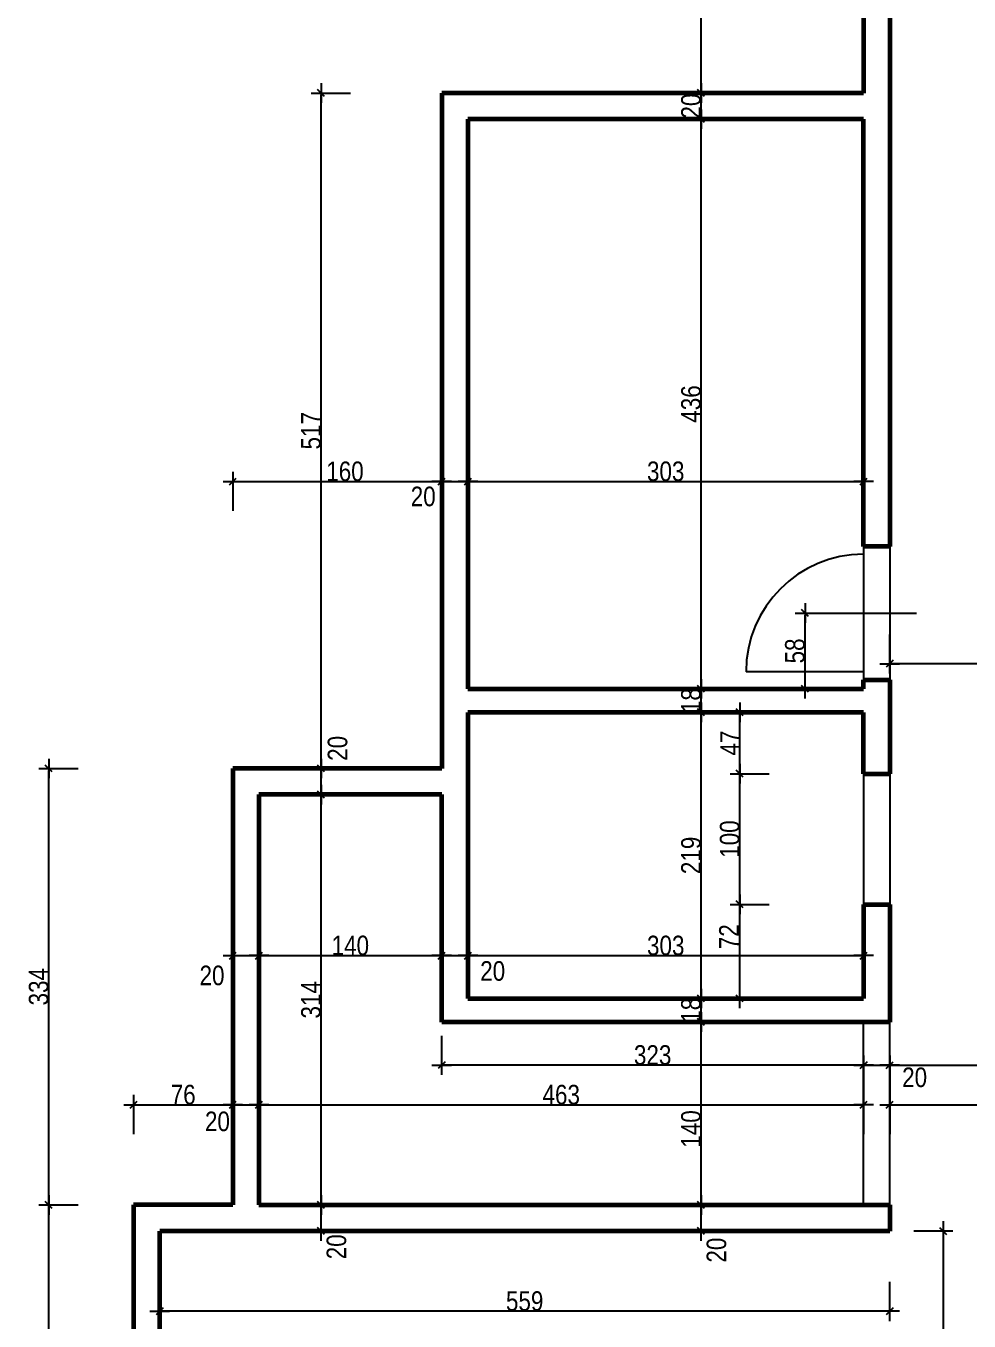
# Model space of a CAD drawing. Header units: centimetres. Extents: x 16433 to 114398, y -50094 to -12305.
# Drawn here: x 39320 to 40043, y -40593 to -39602 of the extents above; entities that cross this region are included whole.
import ezdxf

# ---------------------------------------------------------------- set-up
doc = ezdxf.new("R2010")
doc.units = ezdxf.units.CM
doc.header["$LTSCALE"] = 0.5
doc.layers.get('DEFPOINTS').update_dxf_attribs({"linetype": 'CONTINUOUS'})
for name, color, linetype in [('01_cote_gen', 4, 'CONTINUOUS'), ('01_linteaux', 2, 'CONTINUOUS'), ('AA_COTES', 2, 'CONTINUOUS')]:
    doc.layers.add(name, color=color, linetype=linetype)
doc.layers.add('01_murs_coup', color=5, linetype='CONTINUOUS', lineweight=60)
doc.styles.add('STYLE2', font='ARIALN.TTF')
doc.dimstyles.new('JB50', dxfattribs={"dimscale": 0.1, "dimtxt": 150, "dimasz": 15, "dimexe": 0.1, "dimexo": 0.1, "dimgap": 0.09, "dimtad": 1, "dimdec": 1, "dimdsep": 46, "dimtxsty": 'STYLE2', "dimblk1": 'BOND_G', "dimblk2": 'BOND_D', "dimsah": 1, "dimcen": 1.5, "dimdle": 0.01, "dimse1": 1, "dimse2": 1, "dimclrd": 4, "dimclre": 2, "dimclrt": 6, "dimazin": 2, "dimtfac": 2.333333, "dimtdec": 1, "dimtix": 1, "dimtmove": 2, "dimatfit": 3, "dimldrblk": 'BOND_G', "dimfxl": 1, "dimtolj": 1, "dimtzin": 0, "dimarcsym": 0})

# ---------------------------------------------------------------- blocks, each defined once
blk = doc.blocks.new('BOND_G')
at = {"layer": 'AA_COTES', "color": 0}
for p, q in [((0, -5), (0, 15)), ((5, 0), (-5, 0)), ((1.77, 1.77), (-1.77, -1.77))]:
    blk.add_line(p, q, dxfattribs=at)
blk = doc.blocks.new('BOND_D')
at = {"layer": 'AA_COTES', "color": 0}
for p, q in [((5, 0), (-5, 0)), ((-1.77, -1.77), (1.77, 1.77)), ((0, 5), (0, -15))]:
    blk.add_line(p, q, dxfattribs=at)
blk = doc.blocks.new('*D2881')
at = {"layer": '01_cote_gen', "color": 4, "lineweight": -2, "transparency": 16777216}
blk.add_line((39640.39, -39950.84), (39657.39, -39950.84), dxfattribs=at)
at = {"layer": 'DEFPOINTS', "color": 0}
for p in [(39638.89, -39944.91), (39658.89, -39944.91), (39658.89, -39950.84)]:
    blk.add_point(p, dxfattribs=at)
at = {"layer": '01_cote_gen', "color": 4, "lineweight": -2, "transparency": 16777216, "xscale": 1.5, "yscale": 1.5, "zscale": 1.5, "rotation": 180}
blk.add_blockref('BOND_G', (39638.89, -39950.84), dxfattribs=at)
at = {"layer": '01_cote_gen', "color": 4, "lineweight": -2, "transparency": 16777216, "xscale": 1.5, "yscale": 1.5, "zscale": 1.5}
blk.add_blockref('BOND_D', (39658.89, -39950.84), dxfattribs=at)
at = {"layer": '01_cote_gen', "color": 6, "transparency": 16777216, "insert": (39624.69, -39962.42), "char_height": 15, "attachment_point": 5, "style": 'STYLE2'}
blk.add_mtext('\\A1;20', dxfattribs=at)
blk = doc.blocks.new('*D2882')
at = {"layer": '01_cote_gen', "color": 4, "lineweight": -2, "transparency": 16777216}
blk.add_line((39660.39, -39950.84), (39960.39, -39950.84), dxfattribs=at)
at = {"layer": 'DEFPOINTS', "color": 0}
for p in [(39961.89, -39950.84), (39658.89, -39958.34), (39961.89, -39958.34)]:
    blk.add_point(p, dxfattribs=at)
at = {"layer": '01_cote_gen', "color": 4, "lineweight": -2, "transparency": 16777216, "xscale": 1.5, "yscale": 1.5, "zscale": 1.5, "rotation": 180}
blk.add_blockref('BOND_G', (39658.89, -39950.84), dxfattribs=at)
at = {"layer": '01_cote_gen', "color": 4, "lineweight": -2, "transparency": 16777216, "xscale": 1.5, "yscale": 1.5, "zscale": 1.5}
blk.add_blockref('BOND_D', (39961.89, -39950.84), dxfattribs=at)
at = {"layer": '01_cote_gen', "color": 6, "transparency": 16777216, "insert": (39810.39, -39943.17), "char_height": 15, "attachment_point": 5, "style": 'STYLE2'}
blk.add_mtext('\\A1;303', dxfattribs=at)
blk = doc.blocks.new('*D2883')
at = {"layer": '01_cote_gen', "color": 4, "lineweight": -2, "transparency": 16777216}
blk.add_line((39480.39, -39950.84), (39637.39, -39950.84), dxfattribs=at)
at = {"layer": 'DEFPOINTS', "color": 0}
for p in [(39638.89, -39950.84), (39478.89, -40170.53), (39638.89, -40170.53)]:
    blk.add_point(p, dxfattribs=at)
at = {"layer": '01_cote_gen', "color": 4, "lineweight": -2, "transparency": 16777216, "xscale": 1.5, "yscale": 1.5, "zscale": 1.5, "rotation": 180}
blk.add_blockref('BOND_G', (39478.89, -39950.84), dxfattribs=at)
at = {"layer": '01_cote_gen', "color": 4, "lineweight": -2, "transparency": 16777216, "xscale": 1.5, "yscale": 1.5, "zscale": 1.5}
blk.add_blockref('BOND_D', (39638.89, -39950.84), dxfattribs=at)
at = {"layer": '01_cote_gen', "color": 6, "transparency": 16777216, "insert": (39564.78, -39943.17), "char_height": 15, "attachment_point": 5, "style": 'STYLE2'}
blk.add_mtext('\\A1;160', dxfattribs=at)
blk = doc.blocks.new('*D2884')
at = {"layer": '01_cote_gen', "color": 4, "lineweight": -2, "transparency": 16777216}
blk.add_line((39917.04, -40108.04), (39917.04, -40053.04), dxfattribs=at)
at = {"layer": 'DEFPOINTS', "color": 0}
for p in [(39917.04, -40051.54), (39940.25, -40051.54), (39940.25, -40109.54)]:
    blk.add_point(p, dxfattribs=at)
at = {"layer": '01_cote_gen', "color": 4, "lineweight": -2, "transparency": 16777216, "xscale": 1.5, "yscale": 1.5, "zscale": 1.5}
for name, p, rotation in [('BOND_D', (39917.04, -40051.54), 90), ('BOND_G', (39917.04, -40109.54), 270)]:
    blk.add_blockref(name, p, dxfattribs=dict(at, rotation=rotation))
at = {"layer": '01_cote_gen', "color": 6, "transparency": 16777216, "insert": (39909.37, -40080.54), "char_height": 15, "attachment_point": 5, "rotation": 90, "style": 'STYLE2'}
blk.add_mtext('\\A1;58', dxfattribs=at)
blk = doc.blocks.new('*D2885')
at = {"layer": '01_cote_gen', "color": 4, "lineweight": -2, "transparency": 16777216}
blk.add_line((39404.39, -40427.9), (39477.39, -40427.9), dxfattribs=at)
at = {"layer": 'DEFPOINTS', "color": 0}
for p in [(39478.89, -40427.9), (39478.89, -40453.63), (39402.89, -40484.5)]:
    blk.add_point(p, dxfattribs=at)
at = {"layer": '01_cote_gen', "color": 4, "lineweight": -2, "transparency": 16777216, "xscale": 1.5, "yscale": 1.5, "zscale": 1.5, "rotation": 180}
blk.add_blockref('BOND_G', (39402.89, -40427.9), dxfattribs=at)
at = {"layer": '01_cote_gen', "color": 4, "lineweight": -2, "transparency": 16777216, "xscale": 1.5, "yscale": 1.5, "zscale": 1.5}
blk.add_blockref('BOND_D', (39478.89, -40427.9), dxfattribs=at)
at = {"layer": '01_cote_gen', "color": 6, "transparency": 16777216, "insert": (39440.89, -40420.23), "char_height": 15, "attachment_point": 5, "style": 'STYLE2'}
blk.add_mtext('\\A1;76', dxfattribs=at)
blk = doc.blocks.new('*D2886')
at = {"layer": '01_cote_gen', "color": 4, "lineweight": -2, "transparency": 16777216}
blk.add_line((39480.39, -40427.9), (39497.39, -40427.9), dxfattribs=at)
at = {"layer": 'DEFPOINTS', "color": 0}
for p in [(39498.89, -40427.9), (39498.89, -40436.48), (39478.89, -40453.63)]:
    blk.add_point(p, dxfattribs=at)
at = {"layer": '01_cote_gen', "color": 4, "lineweight": -2, "transparency": 16777216, "xscale": 1.5, "yscale": 1.5, "zscale": 1.5, "rotation": 180}
blk.add_blockref('BOND_G', (39478.89, -40427.9), dxfattribs=at)
at = {"layer": '01_cote_gen', "color": 4, "lineweight": -2, "transparency": 16777216, "xscale": 1.5, "yscale": 1.5, "zscale": 1.5}
blk.add_blockref('BOND_D', (39498.89, -40427.9), dxfattribs=at)
at = {"layer": '01_cote_gen', "color": 6, "transparency": 16777216, "insert": (39467.11, -40440.69), "char_height": 15, "attachment_point": 5, "style": 'STYLE2'}
blk.add_mtext('\\A1;20', dxfattribs=at)
blk = doc.blocks.new('*D2887')
at = {"layer": '01_cote_gen', "color": 4, "lineweight": -2, "transparency": 16777216}
blk.add_line((39500.39, -40427.9), (39960.39, -40427.9), dxfattribs=at)
at = {"layer": 'DEFPOINTS', "color": 0}
for p in [(39961.89, -40426.58), (39961.89, -40427.9), (39498.89, -40436.48)]:
    blk.add_point(p, dxfattribs=at)
at = {"layer": '01_cote_gen', "color": 4, "lineweight": -2, "transparency": 16777216, "xscale": 1.5, "yscale": 1.5, "zscale": 1.5, "rotation": 180}
blk.add_blockref('BOND_G', (39498.89, -40427.9), dxfattribs=at)
at = {"layer": '01_cote_gen', "color": 4, "lineweight": -2, "transparency": 16777216, "xscale": 1.5, "yscale": 1.5, "zscale": 1.5}
blk.add_blockref('BOND_D', (39961.89, -40427.9), dxfattribs=at)
at = {"layer": '01_cote_gen', "color": 6, "transparency": 16777216, "insert": (39730.39, -40420.23), "char_height": 15, "attachment_point": 5, "style": 'STYLE2'}
blk.add_mtext('\\A1;463', dxfattribs=at)
blk = doc.blocks.new('*D2888')
at = {"layer": '01_cote_gen', "color": 4, "lineweight": -2, "transparency": 16777216}
blk.add_line((39963.39, -40397.55), (39980.39, -40397.55), dxfattribs=at)
at = {"layer": 'DEFPOINTS', "color": 0}
for p in [(39961.89, -40396.23), (39981.89, -40396.23), (39981.89, -40397.55)]:
    blk.add_point(p, dxfattribs=at)
at = {"layer": '01_cote_gen', "color": 4, "lineweight": -2, "transparency": 16777216, "xscale": 1.5, "yscale": 1.5, "zscale": 1.5, "rotation": 180}
blk.add_blockref('BOND_G', (39961.89, -40397.55), dxfattribs=at)
at = {"layer": '01_cote_gen', "color": 4, "lineweight": -2, "transparency": 16777216, "xscale": 1.5, "yscale": 1.5, "zscale": 1.5}
blk.add_blockref('BOND_D', (39981.89, -40397.55), dxfattribs=at)
at = {"layer": '01_cote_gen', "color": 6, "transparency": 16777216, "insert": (40000.98, -40406.96), "char_height": 15, "attachment_point": 5, "style": 'STYLE2'}
blk.add_mtext('\\A1;20', dxfattribs=at)
blk = doc.blocks.new('*D2889')
at = {"layer": '01_cote_gen', "color": 4, "lineweight": -2, "transparency": 16777216}
blk.add_line((39960.39, -40397.55), (39640.39, -40397.55), dxfattribs=at)
at = {"layer": 'DEFPOINTS', "color": 0}
for p in [(39638.89, -40344.08), (39961.89, -40374.2), (39638.89, -40397.55)]:
    blk.add_point(p, dxfattribs=at)
at = {"layer": '01_cote_gen', "color": 4, "lineweight": -2, "transparency": 16777216, "xscale": 1.5, "yscale": 1.5, "zscale": 1.5, "rotation": 180}
blk.add_blockref('BOND_D', (39638.89, -40397.55), dxfattribs=at)
at = {"layer": '01_cote_gen', "color": 4, "lineweight": -2, "transparency": 16777216, "xscale": 1.5, "yscale": 1.5, "zscale": 1.5}
blk.add_blockref('BOND_G', (39961.89, -40397.55), dxfattribs=at)
at = {"layer": '01_cote_gen', "color": 6, "transparency": 16777216, "insert": (39800.39, -40389.89), "char_height": 15, "attachment_point": 5, "style": 'STYLE2'}
blk.add_mtext('\\A1;323', dxfattribs=at)
blk = doc.blocks.new('*D2890')
at = {"layer": '01_cote_gen', "color": 4, "lineweight": -2, "transparency": 16777216}
blk.add_line((39480.39, -40313.73), (39497.39, -40313.73), dxfattribs=at)
at = {"layer": 'DEFPOINTS', "color": 0}
for p in [(39478.89, -40225.69), (39498.89, -40225.69), (39498.89, -40313.73)]:
    blk.add_point(p, dxfattribs=at)
at = {"layer": '01_cote_gen', "color": 4, "lineweight": -2, "transparency": 16777216, "xscale": 1.5, "yscale": 1.5, "zscale": 1.5, "rotation": 180}
blk.add_blockref('BOND_G', (39478.89, -40313.73), dxfattribs=at)
at = {"layer": '01_cote_gen', "color": 4, "lineweight": -2, "transparency": 16777216, "xscale": 1.5, "yscale": 1.5, "zscale": 1.5}
blk.add_blockref('BOND_D', (39498.89, -40313.73), dxfattribs=at)
at = {"layer": '01_cote_gen', "color": 6, "transparency": 16777216, "insert": (39462.97, -40328.99), "char_height": 15, "attachment_point": 5, "style": 'STYLE2'}
blk.add_mtext('\\A1;20', dxfattribs=at)
blk = doc.blocks.new('*D2891')
at = {"layer": '01_cote_gen', "color": 4, "lineweight": -2, "transparency": 16777216}
blk.add_line((39500.39, -40313.73), (39637.39, -40313.73), dxfattribs=at)
at = {"layer": 'DEFPOINTS', "color": 0}
for p in [(39638.89, -40313.73), (39498.89, -40321.23), (39638.89, -40321.23)]:
    blk.add_point(p, dxfattribs=at)
at = {"layer": '01_cote_gen', "color": 4, "lineweight": -2, "transparency": 16777216, "xscale": 1.5, "yscale": 1.5, "zscale": 1.5, "rotation": 180}
blk.add_blockref('BOND_G', (39498.89, -40313.73), dxfattribs=at)
at = {"layer": '01_cote_gen', "color": 4, "lineweight": -2, "transparency": 16777216, "xscale": 1.5, "yscale": 1.5, "zscale": 1.5}
blk.add_blockref('BOND_D', (39638.89, -40313.73), dxfattribs=at)
at = {"layer": '01_cote_gen', "color": 6, "transparency": 16777216, "insert": (39568.89, -40306.07), "char_height": 15, "attachment_point": 5, "style": 'STYLE2'}
blk.add_mtext('\\A1;140', dxfattribs=at)
blk = doc.blocks.new('*D2892')
at = {"layer": '01_cote_gen', "color": 4, "lineweight": -2, "transparency": 16777216}
blk.add_line((39640.39, -40313.73), (39657.39, -40313.73), dxfattribs=at)
at = {"layer": 'DEFPOINTS', "color": 0}
for p in [(39658.89, -40313.73), (39638.89, -40336.23), (39658.89, -40336.23)]:
    blk.add_point(p, dxfattribs=at)
at = {"layer": '01_cote_gen', "color": 4, "lineweight": -2, "transparency": 16777216, "xscale": 1.5, "yscale": 1.5, "zscale": 1.5, "rotation": 180}
blk.add_blockref('BOND_G', (39638.89, -40313.73), dxfattribs=at)
at = {"layer": '01_cote_gen', "color": 4, "lineweight": -2, "transparency": 16777216, "xscale": 1.5, "yscale": 1.5, "zscale": 1.5}
blk.add_blockref('BOND_D', (39658.89, -40313.73), dxfattribs=at)
at = {"layer": '01_cote_gen', "color": 6, "transparency": 16777216, "insert": (39677.88, -40325.59), "char_height": 15, "attachment_point": 5, "style": 'STYLE2'}
blk.add_mtext('\\A1;20', dxfattribs=at)
blk = doc.blocks.new('*D2893')
at = {"layer": '01_cote_gen', "color": 4, "lineweight": -2, "transparency": 16777216}
blk.add_line((39660.39, -40313.73), (39960.39, -40313.73), dxfattribs=at)
at = {"layer": 'DEFPOINTS', "color": 0}
for p in [(39961.89, -40313.73), (39658.89, -40321.23), (39961.89, -40321.23)]:
    blk.add_point(p, dxfattribs=at)
at = {"layer": '01_cote_gen', "color": 4, "lineweight": -2, "transparency": 16777216, "xscale": 1.5, "yscale": 1.5, "zscale": 1.5, "rotation": 180}
blk.add_blockref('BOND_G', (39658.89, -40313.73), dxfattribs=at)
at = {"layer": '01_cote_gen', "color": 4, "lineweight": -2, "transparency": 16777216, "xscale": 1.5, "yscale": 1.5, "zscale": 1.5}
blk.add_blockref('BOND_D', (39961.89, -40313.73), dxfattribs=at)
at = {"layer": '01_cote_gen', "color": 6, "transparency": 16777216, "insert": (39810.39, -40306.07), "char_height": 15, "attachment_point": 5, "style": 'STYLE2'}
blk.add_mtext('\\A1;303', dxfattribs=at)
blk = doc.blocks.new('*D2894')
at = {"layer": '01_cote_gen', "color": 4, "lineweight": -2, "transparency": 16777216}
blk.add_line((39983.39, -40427.9), (40472.39, -40427.9), dxfattribs=at)
at = {"layer": 'DEFPOINTS', "color": 0}
for p in [(40473.89, -40427.9), (39981.89, -40435.4), (40473.89, -40450.57)]:
    blk.add_point(p, dxfattribs=at)
at = {"layer": '01_cote_gen', "color": 4, "lineweight": -2, "transparency": 16777216, "xscale": 1.5, "yscale": 1.5, "zscale": 1.5, "rotation": 180}
blk.add_blockref('BOND_G', (39981.89, -40427.9), dxfattribs=at)
at = {"layer": '01_cote_gen', "color": 4, "lineweight": -2, "transparency": 16777216, "xscale": 1.5, "yscale": 1.5, "zscale": 1.5}
blk.add_blockref('BOND_D', (40473.89, -40427.9), dxfattribs=at)
at = {"layer": '01_cote_gen', "color": 6, "transparency": 16777216, "insert": (40227.89, -40420.23), "char_height": 15, "attachment_point": 5, "style": 'STYLE2'}
blk.add_mtext('\\A1;492', dxfattribs=at)
blk = doc.blocks.new('*D2936')
at = {"layer": '01_cote_gen', "color": 4, "lineweight": -2, "transparency": 16777216}
blk.add_line((41385.38, -40090.36), (39983.39, -40090.36), dxfattribs=at)
at = {"layer": 'DEFPOINTS', "color": 0}
for p in [(41386.88, -40064.42), (39981.89, -40088.13), (39981.89, -40090.36)]:
    blk.add_point(p, dxfattribs=at)
at = {"layer": '01_cote_gen', "color": 4, "lineweight": -2, "transparency": 16777216, "xscale": 1.5, "yscale": 1.5, "zscale": 1.5, "rotation": 180}
blk.add_blockref('BOND_D', (39981.89, -40090.36), dxfattribs=at)
at = {"layer": '01_cote_gen', "color": 4, "lineweight": -2, "transparency": 16777216, "xscale": 1.5, "yscale": 1.5, "zscale": 1.5}
blk.add_blockref('BOND_G', (41386.88, -40090.36), dxfattribs=at)
at = {"layer": '01_cote_gen', "color": 6, "transparency": 16777216, "insert": (40684.38, -40082.69), "char_height": 15, "attachment_point": 5, "style": 'STYLE2'}
blk.add_mtext('\\A1;1405', dxfattribs=at)
blk = doc.blocks.new('*D2938')
at = {"layer": '01_cote_gen', "color": 4, "lineweight": -2, "transparency": 16777216}
blk.add_line((39983.39, -40397.55), (41385.4, -40397.55), dxfattribs=at)
at = {"layer": 'DEFPOINTS', "color": 0}
for p in [(39981.89, -40375.19), (41386.9, -40397.55), (41386.9, -40450.4)]:
    blk.add_point(p, dxfattribs=at)
at = {"layer": '01_cote_gen', "color": 4, "lineweight": -2, "transparency": 16777216, "xscale": 1.5, "yscale": 1.5, "zscale": 1.5, "rotation": 180}
blk.add_blockref('BOND_G', (39981.89, -40397.55), dxfattribs=at)
at = {"layer": '01_cote_gen', "color": 4, "lineweight": -2, "transparency": 16777216, "xscale": 1.5, "yscale": 1.5, "zscale": 1.5}
blk.add_blockref('BOND_D', (41386.9, -40397.55), dxfattribs=at)
at = {"layer": '01_cote_gen', "color": 6, "transparency": 16777216, "insert": (40684.39, -40389.89), "char_height": 15, "attachment_point": 5, "style": 'STYLE2'}
blk.add_mtext('\\A1;1405', dxfattribs=at)
blk = doc.blocks.new('*D2942')
at = {"layer": '01_cote_gen', "color": 4, "lineweight": -2, "transparency": 16777216}
blk.add_line((39980.39, -40585.9), (39424.39, -40585.9), dxfattribs=at)
at = {"layer": 'DEFPOINTS', "color": 0}
for p in [(39422.89, -40524.38), (39981.89, -40524.38), (39422.89, -40585.9)]:
    blk.add_point(p, dxfattribs=at)
at = {"layer": '01_cote_gen', "color": 4, "lineweight": -2, "transparency": 16777216, "xscale": 1.5, "yscale": 1.5, "zscale": 1.5, "rotation": 180}
blk.add_blockref('BOND_D', (39422.89, -40585.9), dxfattribs=at)
at = {"layer": '01_cote_gen', "color": 4, "lineweight": -2, "transparency": 16777216, "xscale": 1.5, "yscale": 1.5, "zscale": 1.5}
blk.add_blockref('BOND_G', (39981.89, -40585.9), dxfattribs=at)
at = {"layer": '01_cote_gen', "color": 6, "transparency": 16777216, "insert": (39702.39, -40578.23), "char_height": 15, "attachment_point": 5, "style": 'STYLE2'}
blk.add_mtext('\\A1;559', dxfattribs=at)
blk = doc.blocks.new('*D2951')
at = {"layer": '01_cote_gen', "color": 4, "lineweight": -2, "transparency": 16777216}
blk.add_line((40022.76, -40526.04), (40022.76, -41023.06), dxfattribs=at)
at = {"layer": 'DEFPOINTS', "color": 0}
for p in [(39981.89, -40524.54), (39936.89, -41024.56), (40022.76, -41024.56)]:
    blk.add_point(p, dxfattribs=at)
at = {"layer": '01_cote_gen', "color": 4, "lineweight": -2, "transparency": 16777216, "xscale": 1.5, "yscale": 1.5, "zscale": 1.5}
for name, p, rotation in [('BOND_G', (40022.76, -40524.54), 90), ('BOND_D', (40022.76, -41024.56), 270)]:
    blk.add_blockref(name, p, dxfattribs=dict(at, rotation=rotation))
at = {"layer": '01_cote_gen', "color": 6, "transparency": 16777216, "insert": (40015.09, -40774.55), "char_height": 15, "attachment_point": 5, "rotation": 90, "style": 'STYLE2'}
blk.add_mtext('\\A1;500', dxfattribs=at)
blk = doc.blocks.new('*D2979')
at = {"layer": '01_cote_gen', "color": 4, "lineweight": -2, "transparency": 16777216}
blk.add_line((39837.47, -40363.04), (39837.47, -40348.04), dxfattribs=at)
at = {"layer": 'DEFPOINTS', "color": 0}
for p in [(39837.47, -40346.54), (39883.27, -40346.54), (39879.1, -40364.54)]:
    blk.add_point(p, dxfattribs=at)
at = {"layer": '01_cote_gen', "color": 4, "lineweight": -2, "transparency": 16777216, "xscale": 1.5, "yscale": 1.5, "zscale": 1.5}
for name, p, rotation in [('BOND_D', (39837.47, -40346.54), 90), ('BOND_G', (39837.47, -40364.54), 270)]:
    blk.add_blockref(name, p, dxfattribs=dict(at, rotation=rotation))
at = {"layer": '01_cote_gen', "color": 6, "transparency": 16777216, "insert": (39829.8, -40355.54), "char_height": 15, "attachment_point": 5, "rotation": 90, "style": 'STYLE2'}
blk.add_mtext('\\A1;18', dxfattribs=at)
blk = doc.blocks.new('*D2980')
at = {"layer": '01_cote_gen', "color": 4, "lineweight": -2, "transparency": 16777216}
blk.add_line((39837.47, -40345.04), (39837.47, -40129.04), dxfattribs=at)
at = {"layer": 'DEFPOINTS', "color": 0}
for p in [(39837.47, -40127.54), (39862.45, -40127.54), (39883.27, -40346.54)]:
    blk.add_point(p, dxfattribs=at)
at = {"layer": '01_cote_gen', "color": 4, "lineweight": -2, "transparency": 16777216, "xscale": 1.5, "yscale": 1.5, "zscale": 1.5}
for name, p, rotation in [('BOND_D', (39837.47, -40127.54), 90), ('BOND_G', (39837.47, -40346.54), 270)]:
    blk.add_blockref(name, p, dxfattribs=dict(at, rotation=rotation))
at = {"layer": '01_cote_gen', "color": 6, "transparency": 16777216, "insert": (39829.8, -40237.04), "char_height": 15, "attachment_point": 5, "rotation": 90, "style": 'STYLE2'}
blk.add_mtext('\\A1;219', dxfattribs=at)
blk = doc.blocks.new('*D2981')
at = {"layer": '01_cote_gen', "color": 4, "lineweight": -2, "transparency": 16777216}
blk.add_line((39837.47, -40126.04), (39837.47, -40111.04), dxfattribs=at)
at = {"layer": 'DEFPOINTS', "color": 0}
for p in [(39837.47, -40109.54), (39917.65, -40109.54), (39862.45, -40127.54)]:
    blk.add_point(p, dxfattribs=at)
at = {"layer": '01_cote_gen', "color": 4, "lineweight": -2, "transparency": 16777216, "xscale": 1.5, "yscale": 1.5, "zscale": 1.5}
for name, p, rotation in [('BOND_D', (39837.47, -40109.54), 90), ('BOND_G', (39837.47, -40127.54), 270)]:
    blk.add_blockref(name, p, dxfattribs=dict(at, rotation=rotation))
at = {"layer": '01_cote_gen', "color": 6, "transparency": 16777216, "insert": (39829.8, -40118.54), "char_height": 15, "attachment_point": 5, "rotation": 90, "style": 'STYLE2'}
blk.add_mtext('\\A1;18', dxfattribs=at)
blk = doc.blocks.new('*D2982')
at = {"layer": '01_cote_gen', "color": 4, "lineweight": -2, "transparency": 16777216}
blk.add_line((39837.47, -40108.04), (39837.47, -39675.04), dxfattribs=at)
at = {"layer": 'DEFPOINTS', "color": 0}
for p in [(39826.37, -39673.54), (39837.47, -39673.54), (39917.65, -40109.54)]:
    blk.add_point(p, dxfattribs=at)
at = {"layer": '01_cote_gen', "color": 4, "lineweight": -2, "transparency": 16777216, "xscale": 1.5, "yscale": 1.5, "zscale": 1.5}
for name, p, rotation in [('BOND_D', (39837.47, -39673.54), 90), ('BOND_G', (39837.47, -40109.54), 270)]:
    blk.add_blockref(name, p, dxfattribs=dict(at, rotation=rotation))
at = {"layer": '01_cote_gen', "color": 6, "transparency": 16777216, "insert": (39829.8, -39891.54), "char_height": 15, "attachment_point": 5, "rotation": 90, "style": 'STYLE2'}
blk.add_mtext('\\A1;436', dxfattribs=at)
blk = doc.blocks.new('*D2983')
at = {"layer": '01_cote_gen', "color": 4, "lineweight": -2, "transparency": 16777216}
blk.add_line((39837.47, -39672.04), (39837.47, -39655.04), dxfattribs=at)
at = {"layer": 'DEFPOINTS', "color": 0}
for p in [(39837.47, -39653.54), (39858.29, -39653.54), (39826.37, -39673.54)]:
    blk.add_point(p, dxfattribs=at)
at = {"layer": '01_cote_gen', "color": 4, "lineweight": -2, "transparency": 16777216, "xscale": 1.5, "yscale": 1.5, "zscale": 1.5}
for name, p, rotation in [('BOND_D', (39837.47, -39653.54), 90), ('BOND_G', (39837.47, -39673.54), 270)]:
    blk.add_blockref(name, p, dxfattribs=dict(at, rotation=rotation))
at = {"layer": '01_cote_gen', "color": 6, "transparency": 16777216, "insert": (39829.8, -39663.54), "char_height": 15, "attachment_point": 5, "rotation": 90, "style": 'STYLE2'}
blk.add_mtext('\\A1;20', dxfattribs=at)
blk = doc.blocks.new('*D2984')
at = {"layer": '01_cote_gen', "color": 4, "lineweight": -2, "transparency": 16777216}
blk.add_line((39837.47, -39652.04), (39837.47, -38931.04), dxfattribs=at)
at = {"layer": 'DEFPOINTS', "color": 0}
for p in [(39837.47, -38929.54), (39961.89, -38929.54), (39886.93, -39653.54)]:
    blk.add_point(p, dxfattribs=at)
at = {"layer": '01_cote_gen', "color": 4, "lineweight": -2, "transparency": 16777216, "xscale": 1.5, "yscale": 1.5, "zscale": 1.5}
for name, p, rotation in [('BOND_D', (39837.47, -38929.54), 90), ('BOND_G', (39837.47, -39653.54), 270)]:
    blk.add_blockref(name, p, dxfattribs=dict(at, rotation=rotation))
at = {"layer": '01_cote_gen', "color": 6, "transparency": 16777216, "insert": (39829.93, -39291.54), "char_height": 15, "attachment_point": 5, "rotation": 90, "style": 'STYLE2'}
blk.add_mtext('\\A1;724', dxfattribs=at)
blk = doc.blocks.new('*D2985')
at = {"layer": '01_cote_gen', "color": 4, "lineweight": -2, "transparency": 16777216}
blk.add_line((39546.49, -40523.04), (39546.49, -40506.05), dxfattribs=at)
at = {"layer": 'DEFPOINTS', "color": 0}
for p in [(39536.76, -40504.55), (39546.49, -40504.55), (39536.75, -40524.54)]:
    blk.add_point(p, dxfattribs=at)
at = {"layer": '01_cote_gen', "color": 4, "lineweight": -2, "transparency": 16777216, "xscale": 1.5, "yscale": 1.5, "zscale": 1.5}
for name, p, rotation in [('BOND_D', (39546.49, -40504.55), 90), ('BOND_G', (39546.49, -40524.54), 270)]:
    blk.add_blockref(name, p, dxfattribs=dict(at, rotation=rotation))
at = {"layer": '01_cote_gen', "color": 6, "transparency": 16777216, "insert": (39558.32, -40536.58), "char_height": 15, "attachment_point": 5, "rotation": 90, "style": 'STYLE2'}
blk.add_mtext('\\A1;20', dxfattribs=at)
blk = doc.blocks.new('*D2986')
at = {"layer": '01_cote_gen', "color": 4, "lineweight": -2, "transparency": 16777216}
blk.add_line((39546.49, -40503.08), (39546.49, -40192.03), dxfattribs=at)
at = {"layer": 'DEFPOINTS', "color": 0}
for p in [(39546.49, -40190.53), (39568.89, -40190.53), (39595.15, -40504.58)]:
    blk.add_point(p, dxfattribs=at)
at = {"layer": '01_cote_gen', "color": 4, "lineweight": -2, "transparency": 16777216, "xscale": 1.5, "yscale": 1.5, "zscale": 1.5}
for name, p, rotation in [('BOND_D', (39546.49, -40190.53), 90), ('BOND_G', (39546.49, -40504.58), 270)]:
    blk.add_blockref(name, p, dxfattribs=dict(at, rotation=rotation))
at = {"layer": '01_cote_gen', "color": 6, "transparency": 16777216, "insert": (39538.82, -40347.55), "char_height": 15, "attachment_point": 5, "rotation": 90, "style": 'STYLE2'}
blk.add_mtext('\\A1;314', dxfattribs=at)
blk = doc.blocks.new('*D2987')
at = {"layer": '01_cote_gen', "color": 4, "lineweight": -2, "transparency": 16777216}
blk.add_line((39546.49, -40189.03), (39546.49, -40172.03), dxfattribs=at)
at = {"layer": 'DEFPOINTS', "color": 0}
for p in [(39546.49, -40170.53), (39593.93, -40170.53), (39593.93, -40190.53)]:
    blk.add_point(p, dxfattribs=at)
at = {"layer": '01_cote_gen', "color": 4, "lineweight": -2, "transparency": 16777216, "xscale": 1.5, "yscale": 1.5, "zscale": 1.5}
for name, p, rotation in [('BOND_D', (39546.49, -40170.53), 90), ('BOND_G', (39546.49, -40190.53), 270)]:
    blk.add_blockref(name, p, dxfattribs=dict(at, rotation=rotation))
at = {"layer": '01_cote_gen', "color": 6, "transparency": 16777216, "insert": (39559.17, -40155.11), "char_height": 15, "attachment_point": 5, "rotation": 90, "style": 'STYLE2'}
blk.add_mtext('\\A1;20', dxfattribs=at)
blk = doc.blocks.new('*D2988')
at = {"layer": '01_cote_gen', "color": 4, "lineweight": -2, "transparency": 16777216}
blk.add_line((39546.49, -40169.03), (39546.49, -39655.04), dxfattribs=at)
at = {"layer": 'DEFPOINTS', "color": 0}
for p in [(39546.49, -39653.54), (39638.89, -39653.54), (39609.75, -40170.53)]:
    blk.add_point(p, dxfattribs=at)
at = {"layer": '01_cote_gen', "color": 4, "lineweight": -2, "transparency": 16777216, "xscale": 1.5, "yscale": 1.5, "zscale": 1.5}
for name, p, rotation in [('BOND_D', (39546.49, -39653.54), 90), ('BOND_G', (39546.49, -40170.53), 270)]:
    blk.add_blockref(name, p, dxfattribs=dict(at, rotation=rotation))
at = {"layer": '01_cote_gen', "color": 6, "transparency": 16777216, "insert": (39538.82, -39912.03), "char_height": 15, "attachment_point": 5, "rotation": 90, "style": 'STYLE2'}
blk.add_mtext('\\A1;517', dxfattribs=at)
blk = doc.blocks.new('*D2989')
at = {"layer": '01_cote_gen', "color": 4, "lineweight": -2, "transparency": 16777216}
blk.add_line((39837.47, -40523.04), (39837.47, -40506.04), dxfattribs=at)
at = {"layer": 'DEFPOINTS', "color": 0}
for p in [(39837.47, -40504.54), (39868.08, -40504.54), (39868.08, -40524.54)]:
    blk.add_point(p, dxfattribs=at)
at = {"layer": '01_cote_gen', "color": 4, "lineweight": -2, "transparency": 16777216, "xscale": 1.5, "yscale": 1.5, "zscale": 1.5}
for name, p, rotation in [('BOND_D', (39837.47, -40504.54), 90), ('BOND_G', (39837.47, -40524.54), 270)]:
    blk.add_blockref(name, p, dxfattribs=dict(at, rotation=rotation))
at = {"layer": '01_cote_gen', "color": 6, "transparency": 16777216, "insert": (39849.31, -40539.12), "char_height": 15, "attachment_point": 5, "rotation": 90, "style": 'STYLE2'}
blk.add_mtext('\\A1;20', dxfattribs=at)
blk = doc.blocks.new('*D2990')
at = {"layer": '01_cote_gen', "color": 4, "lineweight": -2, "transparency": 16777216}
blk.add_line((39837.47, -40503.04), (39837.47, -40366.04), dxfattribs=at)
at = {"layer": 'DEFPOINTS', "color": 0}
for p in [(39837.47, -40364.54), (39869.1, -40364.54), (39869.1, -40504.54)]:
    blk.add_point(p, dxfattribs=at)
at = {"layer": '01_cote_gen', "color": 4, "lineweight": -2, "transparency": 16777216, "xscale": 1.5, "yscale": 1.5, "zscale": 1.5}
for name, p, rotation in [('BOND_D', (39837.47, -40364.54), 90), ('BOND_G', (39837.47, -40504.54), 270)]:
    blk.add_blockref(name, p, dxfattribs=dict(at, rotation=rotation))
at = {"layer": '01_cote_gen', "color": 6, "transparency": 16777216, "insert": (39829.8, -40446.4), "char_height": 15, "attachment_point": 5, "rotation": 90, "style": 'STYLE2'}
blk.add_mtext('\\A1;140', dxfattribs=at)
blk = doc.blocks.new('*D3002')
at = {"layer": '01_cote_gen', "color": 4, "lineweight": -2, "transparency": 16777216}
blk.add_line((39337.96, -41311.57), (39337.96, -40506.04), dxfattribs=at)
at = {"layer": 'DEFPOINTS', "color": 0}
for p in [(39337.96, -40504.54), (39402.89, -40504.54), (39402.89, -41313.07)]:
    blk.add_point(p, dxfattribs=at)
at = {"layer": '01_cote_gen', "color": 4, "lineweight": -2, "transparency": 16777216, "xscale": 1.5, "yscale": 1.5, "zscale": 1.5}
for name, p, rotation in [('BOND_D', (39337.96, -40504.54), 90), ('BOND_G', (39337.96, -41313.07), 270)]:
    blk.add_blockref(name, p, dxfattribs=dict(at, rotation=rotation))
at = {"layer": '01_cote_gen', "color": 6, "transparency": 16777216, "insert": (39330.29, -40908.81), "char_height": 15, "attachment_point": 5, "rotation": 90, "style": 'STYLE2'}
blk.add_mtext('\\A1;808.5', dxfattribs=at)
blk = doc.blocks.new('*D3003')
at = {"layer": '01_cote_gen', "color": 4, "lineweight": -2, "transparency": 16777216}
blk.add_line((39337.96, -40503.04), (39337.96, -40172.03), dxfattribs=at)
at = {"layer": 'DEFPOINTS', "color": 0}
for p in [(39337.96, -40170.53), (39489.95, -40170.53), (39478.89, -40504.54)]:
    blk.add_point(p, dxfattribs=at)
at = {"layer": '01_cote_gen', "color": 4, "lineweight": -2, "transparency": 16777216, "xscale": 1.5, "yscale": 1.5, "zscale": 1.5}
for name, p, rotation in [('BOND_D', (39337.96, -40170.53), 90), ('BOND_G', (39337.96, -40504.54), 270)]:
    blk.add_blockref(name, p, dxfattribs=dict(at, rotation=rotation))
at = {"layer": '01_cote_gen', "color": 6, "transparency": 16777216, "insert": (39330.29, -40337.54), "char_height": 15, "attachment_point": 5, "rotation": 90, "style": 'STYLE2'}
blk.add_mtext('\\A1;334', dxfattribs=at)
blk = doc.blocks.new('*D3053')
at = {"layer": '01_cote_gen', "color": 4, "lineweight": -2, "transparency": 16777216}
blk.add_line((39867.11, -40345.04), (39867.11, -40276.04), dxfattribs=at)
at = {"layer": 'DEFPOINTS', "color": 0}
for p in [(39867.11, -40274.54), (39961.89, -40274.54), (39930.76, -40346.54)]:
    blk.add_point(p, dxfattribs=at)
at = {"layer": '01_cote_gen', "color": 4, "lineweight": -2, "transparency": 16777216, "xscale": 1.5, "yscale": 1.5, "zscale": 1.5}
for name, p, rotation in [('BOND_D', (39867.11, -40274.54), 90), ('BOND_G', (39867.11, -40346.54), 270)]:
    blk.add_blockref(name, p, dxfattribs=dict(at, rotation=rotation))
at = {"layer": '01_cote_gen', "color": 6, "transparency": 16777216, "insert": (39858.78, -40299.28), "char_height": 15, "attachment_point": 5, "rotation": 90, "style": 'STYLE2'}
blk.add_mtext('\\A1;72', dxfattribs=at)
blk = doc.blocks.new('*D3054')
at = {"layer": '01_cote_gen', "color": 4, "lineweight": -2, "transparency": 16777216}
blk.add_line((39867.11, -40273.04), (39867.11, -40176.04), dxfattribs=at)
at = {"layer": 'DEFPOINTS', "color": 0}
for p in [(39867.11, -40174.54), (39961.89, -40174.54), (39889.61, -40274.54)]:
    blk.add_point(p, dxfattribs=at)
at = {"layer": '01_cote_gen', "color": 4, "lineweight": -2, "transparency": 16777216, "xscale": 1.5, "yscale": 1.5, "zscale": 1.5}
for name, p, rotation in [('BOND_D', (39867.11, -40174.54), 90), ('BOND_G', (39867.11, -40274.54), 270)]:
    blk.add_blockref(name, p, dxfattribs=dict(at, rotation=rotation))
at = {"layer": '01_cote_gen', "color": 6, "transparency": 16777216, "insert": (39859.44, -40224.54), "char_height": 15, "attachment_point": 5, "rotation": 90, "style": 'STYLE2'}
blk.add_mtext('\\A1;100', dxfattribs=at)
blk = doc.blocks.new('*D3055')
at = {"layer": '01_cote_gen', "color": 4, "lineweight": -2, "transparency": 16777216}
blk.add_line((39867.11, -40173.04), (39867.11, -40129.04), dxfattribs=at)
at = {"layer": 'DEFPOINTS', "color": 0}
for p in [(39867.11, -40127.54), (39889.61, -40127.54), (39889.61, -40174.54)]:
    blk.add_point(p, dxfattribs=at)
at = {"layer": '01_cote_gen', "color": 4, "lineweight": -2, "transparency": 16777216, "xscale": 1.5, "yscale": 1.5, "zscale": 1.5}
for name, p, rotation in [('BOND_D', (39867.11, -40127.54), 90), ('BOND_G', (39867.11, -40174.54), 270)]:
    blk.add_blockref(name, p, dxfattribs=dict(at, rotation=rotation))
at = {"layer": '01_cote_gen', "color": 6, "transparency": 16777216, "insert": (39859.6, -40151.04), "char_height": 15, "attachment_point": 5, "rotation": 90, "style": 'STYLE2'}
blk.add_mtext('\\A1;47', dxfattribs=at)

msp = doc.modelspace()

# ---------------------------------------------------------------- linework, layer by layer
at = {"layer": '01_linteaux'}
for p, q in [((39961.886, -40000.543), (39961.886, -40102.54)), ((39981.886, -40000.543), (39981.886, -40102.54)), ((39939.481, -40051.542), (40002.292, -40051.542)), ((39961.886, -40096.54), (39871.889, -40096.539)), ((39961.886, -40174.54), (39961.886, -40274.537)), ((39981.886, -40174.54), (39981.886, -40274.537)), ((39961.886, -40504.54), (39961.886, -40364.54)), ((39981.886, -40504.54), (39981.886, -40364.54))]:
    msp.add_line(p, q, dxfattribs=at)
msp.add_arc((39961.886, -40096.54), 89.997, 89.99948, 179.999465, dxfattribs=at)
at = {"layer": '01_murs_coup'}
for p, q in [((39961.886, -38929.54), (39961.886, -39653.535)), ((39981.886, -39035.54), (39981.886, -40000.543)), ((39961.886, -39653.535), (39638.891, -39653.535)), ((39638.891, -39653.535), (39638.891, -40170.532)), ((39961.886, -39673.535), (39658.891, -39673.535)), ((39658.891, -39673.535), (39658.891, -40109.54)), ((39961.886, -40000.543), (39961.886, -39673.535)), ((39981.886, -40000.543), (39961.886, -40000.543)), ((39961.886, -40109.54), (39961.886, -40102.54)), ((39961.886, -40102.54), (39981.886, -40102.54)), ((39981.886, -40102.54), (39981.886, -40174.54)), ((39658.891, -40109.54), (39961.886, -40109.54)), ((39961.886, -40127.54), (39658.891, -40127.54)), ((39658.891, -40127.54), (39658.891, -40346.54)), ((39961.886, -40174.54), (39961.886, -40127.54)), ((39638.891, -40170.532), (39478.894, -40170.532)), ((39478.894, -40170.532), (39478.894, -40504.54)), ((39961.886, -40174.54), (39981.886, -40174.54)), ((39638.891, -40190.532), (39498.894, -40190.532)), ((39498.894, -40190.532), (39498.894, -40504.539)), ((39638.891, -40364.54), (39638.891, -40190.532)), ((39961.886, -40274.537), (39981.886, -40274.537)), ((39961.886, -40274.537), (39961.886, -40346.54)), ((39981.886, -40274.537), (39981.886, -40364.54)), ((39658.891, -40346.54), (39961.886, -40346.54)), ((39981.886, -40364.54), (39638.891, -40364.54)), ((39478.894, -40504.54), (39402.894, -40504.54)), ((39402.894, -40504.54), (39402.894, -41313.072)), ((39498.894, -40504.539), (39981.886, -40504.54)), ((39981.886, -40504.54), (39981.886, -40524.54)), ((39981.886, -40524.54), (39422.894, -40524.54)), ((39422.894, -41309.503), (39422.894, -40524.54))]:
    msp.add_line(p, q, dxfattribs=at)

# ---------------------------------------------------------------- dimensions: what is measured, and where the dimension line sits
at = {"layer": '01_cote_gen'}
for base, p1, p2, picture, middle in [((39837.468, -38929.54), (39886.931, -39653.535), (39961.886, -38929.54), '*D2984', (39829.928, -39291.537)), ((39546.487, -39653.535), (39609.75, -40170.532), (39638.891, -39653.535), '*D2988', (39538.819, -39912.034)), ((39837.468, -39653.535), (39826.365, -39673.535), (39858.285, -39653.535), '*D2983', (39829.8, -39663.535)), ((39837.468, -39673.535), (39917.646, -40109.54), (39826.365, -39673.535), '*D2982', (39829.8, -39891.537)), ((39917.042, -40051.542), (39940.248, -40109.54), (39940.248, -40051.542), '*D2884', (39909.374, -40080.541)), ((39837.468, -40109.54), (39862.448, -40127.54), (39917.646, -40109.54), '*D2981', (39829.8, -40118.54)), ((39837.468, -40127.54), (39883.266, -40346.54), (39862.448, -40127.54), '*D2980', (39829.8, -40237.04)), ((39867.11, -40127.54), (39889.61, -40174.54), (39889.61, -40127.54), '*D3055', (39859.601, -40151.04)), ((39337.96, -40170.532), (39478.894, -40504.54), (39489.947, -40170.532), '*D3003', (39330.293, -40337.536)), ((39867.11, -40174.54), (39889.61, -40274.537), (39961.886, -40174.54), '*D3054', (39859.442, -40224.538)), ((39546.487, -40190.532), (39595.152, -40504.577), (39568.893, -40190.532), '*D2986', (39538.819, -40347.555)), ((39837.468, -40346.54), (39879.1, -40364.54), (39883.266, -40346.54), '*D2979', (39829.8, -40355.54)), ((39337.96, -40504.54), (39402.894, -41313.072), (39402.894, -40504.54), '*D3002', (39330.293, -40908.806)), ((40022.758, -41024.56), (39981.886, -40524.54), (39936.892, -41024.56), '*D2951', (40015.09, -40774.55))]:
    dim = msp.add_linear_dim(base=base, p1=p1, p2=p2, angle=90, dimstyle='JB50', dxfattribs=at)
    dim.commit()
    dim.dimension.update_dxf_attribs({"geometry": picture, "text_midpoint": middle})
for base, p1, p2, picture, middle in [((39638.891, -39950.836), (39478.894, -40170.532), (39638.891, -40170.532), '*D2883', (39564.776, -39943.169)), ((39658.891, -39950.836), (39638.891, -39944.912), (39658.891, -39944.912), '*D2881', (39624.685, -39962.423)), ((39498.894, -40313.734), (39478.894, -40225.687), (39498.894, -40225.687), '*D2890', (39462.971, -40328.985)), ((39658.891, -40313.734), (39638.891, -40336.234), (39658.891, -40336.234), '*D2892', (39677.878, -40325.595)), ((39981.886, -40397.553), (39961.886, -40396.233), (39981.886, -40396.233), '*D2888', (40000.98, -40406.957)), ((39498.894, -40427.902), (39478.894, -40453.632), (39498.894, -40436.479), '*D2886', (39467.109, -40440.687))]:
    dim = msp.add_linear_dim(base=base, p1=p1, p2=p2, dimstyle='JB50', dxfattribs=at)
    dim.commit()
    dim.dimension.update_dxf_attribs({"geometry": picture, "text_midpoint": middle, "dimtype": 160})
for base, p1, p2, picture, middle in [((39961.886, -39950.836), (39658.891, -39958.336), (39961.886, -39958.336), '*D2882', (39810.389, -39943.169)), ((39981.886, -40090.361), (41386.882, -40064.416), (39981.886, -40088.128), '*D2936', (40684.384, -40082.693)), ((39638.891, -40313.734), (39498.894, -40321.234), (39638.891, -40321.234), '*D2891', (39568.893, -40306.067)), ((39961.886, -40313.734), (39658.891, -40321.234), (39961.886, -40321.234), '*D2893', (39810.389, -40306.067)), ((39638.891, -40397.553), (39961.886, -40374.201), (39638.891, -40344.082), '*D2889', (39800.389, -40389.885)), ((41386.896, -40397.553), (39981.886, -40375.193), (41386.896, -40450.402), '*D2938', (40684.391, -40389.885)), ((39478.894, -40427.902), (39402.894, -40484.502), (39478.894, -40453.632), '*D2885', (39440.894, -40420.234)), ((39961.886, -40427.902), (39498.894, -40436.479), (39961.886, -40426.582), '*D2887', (39730.39, -40420.234)), ((40473.89, -40427.902), (39981.886, -40435.402), (40473.89, -40450.568), '*D2894', (40227.888, -40420.234)), ((39422.894, -40585.899), (39981.886, -40524.38), (39422.894, -40524.38), '*D2942', (39702.39, -40578.232))]:
    dim = msp.add_linear_dim(base=base, p1=p1, p2=p2, dimstyle='JB50', dxfattribs=at)
    dim.commit()
    dim.dimension.update_dxf_attribs({"geometry": picture, "text_midpoint": middle})
for base, p1, p2, picture, middle in [((39546.487, -40170.532), (39593.934, -40190.532), (39593.934, -40170.532), '*D2987', (39559.172, -40155.106)), ((39867.11, -40274.537), (39930.763, -40346.54), (39961.886, -40274.537), '*D3053', (39858.78, -40299.284)), ((39837.468, -40364.54), (39869.101, -40504.54), (39869.101, -40364.54), '*D2990', (39829.8, -40446.405)), ((39546.487, -40504.554), (39536.754, -40524.54), (39536.762, -40504.554), '*D2985', (39558.324, -40536.582)), ((39837.468, -40504.54), (39868.078, -40524.54), (39868.078, -40504.54), '*D2989', (39849.305, -40539.118))]:
    dim = msp.add_linear_dim(base=base, p1=p1, p2=p2, angle=90, dimstyle='JB50', dxfattribs=at)
    dim.commit()
    dim.dimension.update_dxf_attribs({"geometry": picture, "text_midpoint": middle, "dimtype": 160})

doc.saveas('drawing.dxf')
